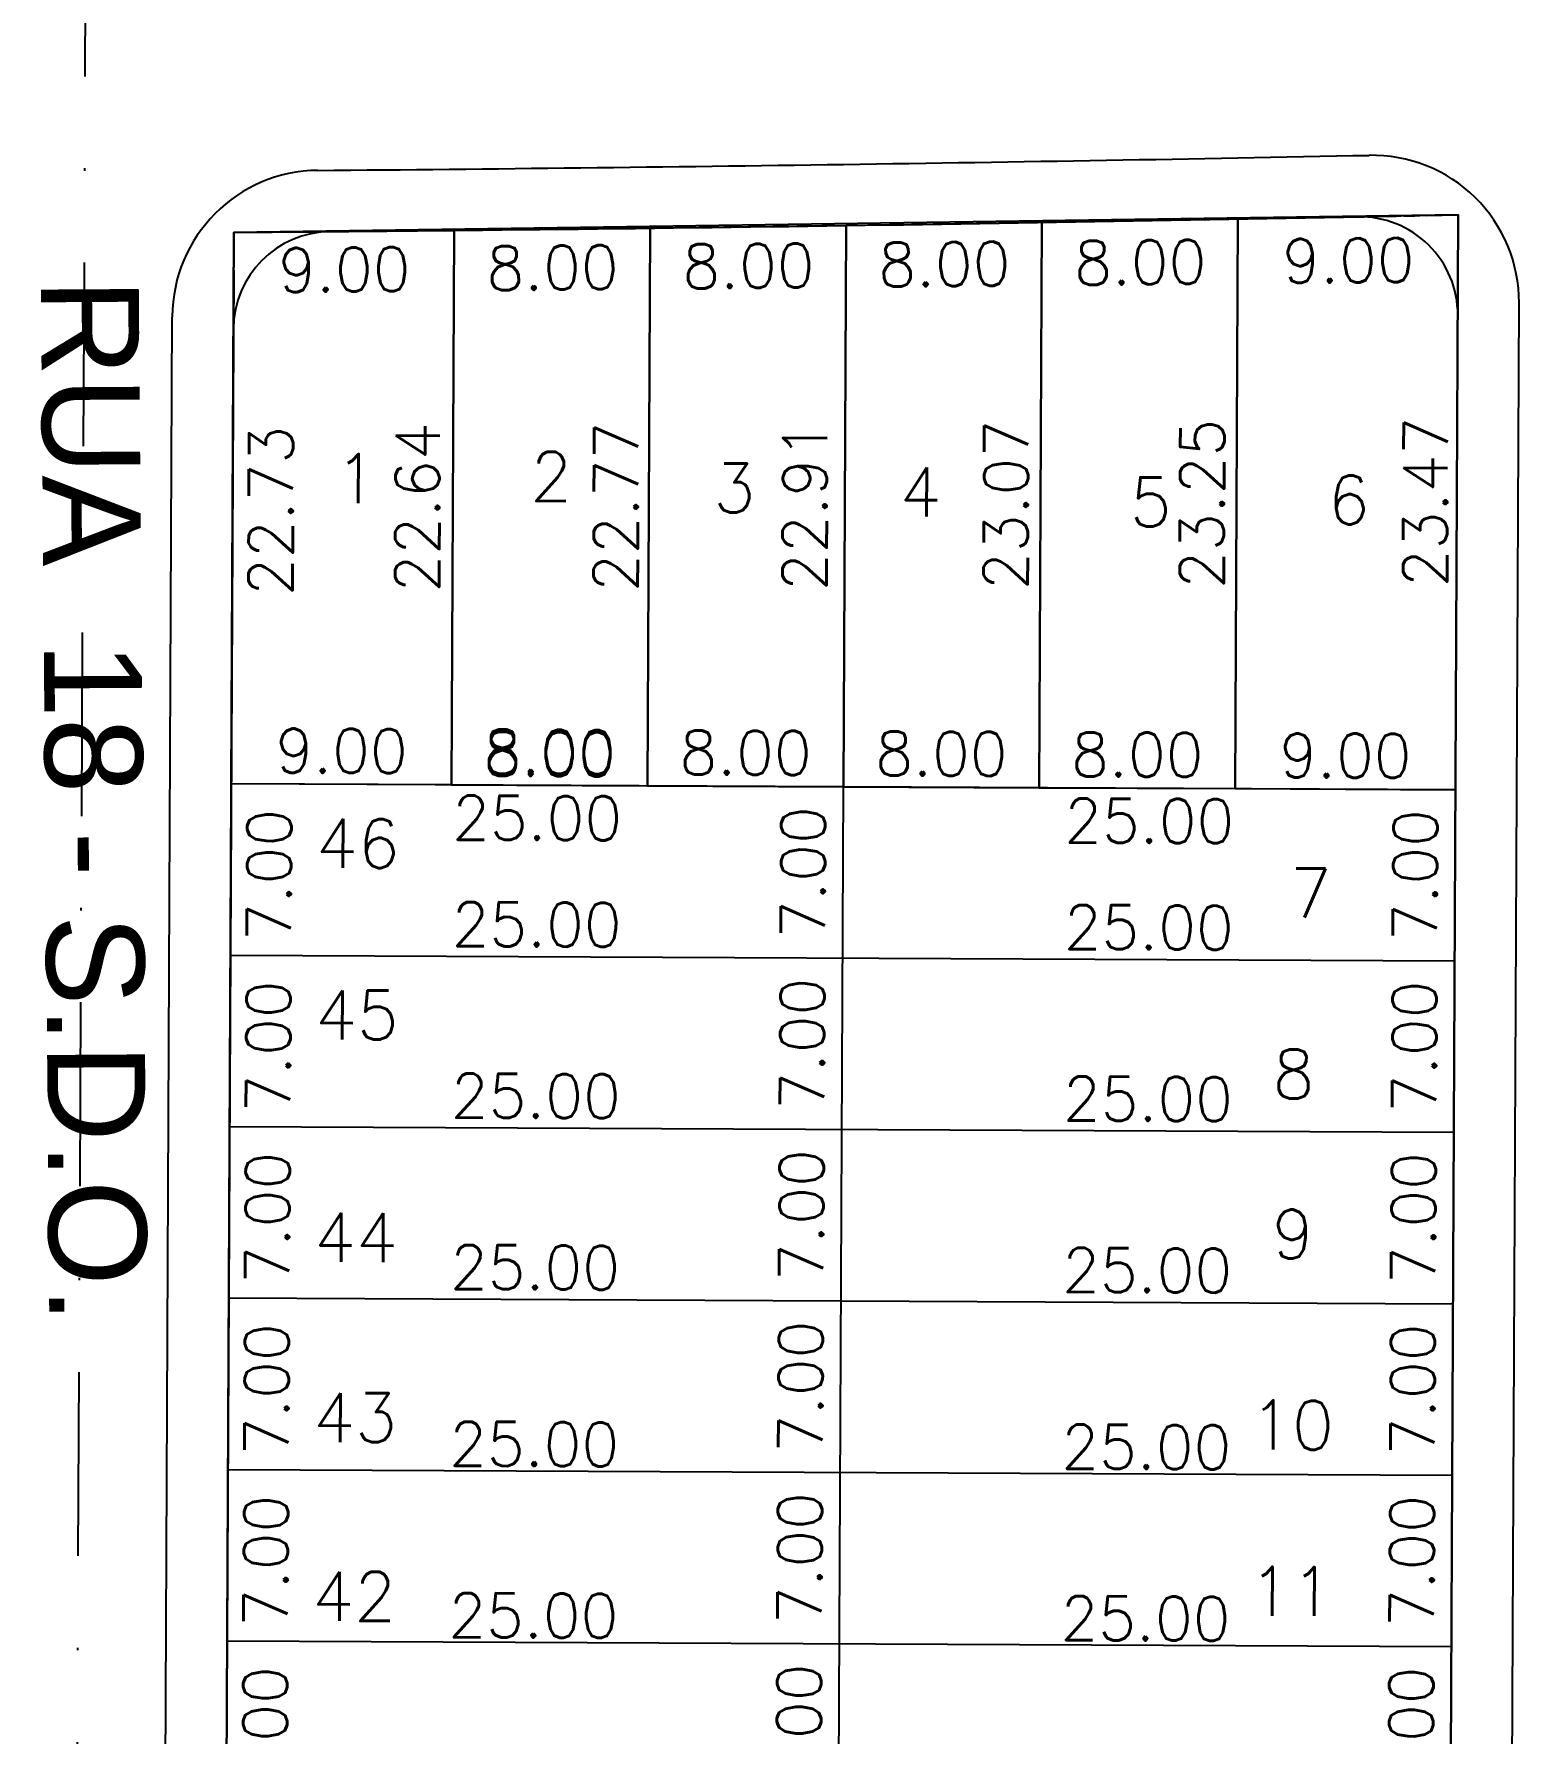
# Model space of a CAD drawing. Header units: millimetres. Extents: x -4430026 to 4783824, y 584 to 9593110.
# Drawn here: x 2733.4 to 2794.1, y 1622.2 to 1691.5 of the extents above; entities that cross this region are included whole.
import ezdxf
from ezdxf.enums import TextEntityAlignment as Align

# ---------------------------------------------------------------- set-up
doc = ezdxf.new("R2010")
doc.units = ezdxf.units.MM
for name, pattern in [('DASHDOT', [1, 0.5, -0.25, 0, -0.25]), ('HIDDEN', [0.375, 0.25, -0.125]), ('HIDDEN2', [0.1875, 0.125, -0.0625])]:
    doc.linetypes.add(name, pattern=pattern)
for name, color, linetype in [('boundary filipe', 6, 'Continuous'), ('BOUNDARY LOTES', 2, 'Continuous'), ('Calçada', 1, 'Continuous'), ('CANTOS', 9, 'HIDDEN'), ('Cota', 8, 'Continuous'), ('COTAS', 8, 'Continuous'), ('curvas', 4, 'Continuous'), ('Lotes', 2, 'Continuous'), ('Nomes de Ruas', 3, 'Continuous'), ('Numero de lotes', 5, 'Continuous'), ('Projeção', 8, 'HIDDEN2'), ('QUADRA', 4, 'Continuous')]:
    doc.layers.add(name, color=color, linetype=linetype)
doc.styles.add('arcad1', font='romans.shx')
doc.styles.add('ARIAL', font='arial.ttf', dxfattribs={"height": 0.25})
doc.styles.add('ROMANS', font='romans.shx')
doc.dimstyles.new('BOLA100', dxfattribs={"dimscale": 0, "dimtxt": 1.9, "dimasz": 0.18, "dimexe": 0.18, "dimexo": 0.063, "dimgap": 0, "dimtad": 1, "dimzin": 4, "dimdsep": 46, "dimtxsty": 'ROMANS', "dimcen": 0.09, "dimse1": 1, "dimse2": 1, "dimsd1": 1, "dimsd2": 1, "dimclrt": 256, "dimaunit": 1, "dimadec": 4, "dimazin": 0, "dimtfac": 1.2, "dimtix": 1, "dimtmove": 2, "dimatfit": 3, "dimfxl": 1, "dimtvp": 2, "dimtolj": 1, "dimtzin": 4, "dimarcsym": 0})
doc.dimstyles.get("Standard").update_dxf_attribs({"dimtxt": 0.18, "dimasz": 0.18, "dimexe": 0.18, "dimexo": 0.0625, "dimgap": 0.09, "dimtad": 0, "dimtih": 1, "dimtoh": 1, "dimdec": 4, "dimzin": 0, "dimdsep": 46, "dimtxsty": 'Standard', "dimcen": 0.09, "dimadec": 0, "dimazin": 0, "dimtfac": 1, "dimtdec": 4, "dimtofl": 0, "dimtmove": 0, "dimatfit": 3, "dimfxl": 1, "dimtolj": 1, "dimtzin": 0, "dimarcsym": 0})

# ---------------------------------------------------------------- blocks, each defined once
blk = doc.blocks.new('*D13707')
at = {"layer": 'DEFPOINTS', "color": 0, "linetype": 'ByBlock'}
for p in [(2735.525, 1693.23), (2734.651, 1508.594), (2734.651, 1508.594)]:
    blk.add_point(p, dxfattribs=at)
at = {"layer": 'COTAS', "linetype": 'ByBlock', "insert": (2733.087, 1600.922), "char_height": 1.9, "attachment_point": 5, "rotation": 89.72858, "style": 'ROMANS'}
blk.add_mtext('\\A1;184.64', dxfattribs=at)
blk = doc.blocks.new('*D10384')
at = {"layer": 'DEFPOINTS', "color": 0}
for p in [(2741.579, 1683.425), (2741.471, 1660.696), (2746.634, 1660.671)]:
    blk.add_point(p, dxfattribs=at)
at = {"layer": 'COTAS', "color": 41, "insert": (2743.088, 1672.053), "char_height": 1.8, "attachment_point": 5, "rotation": 89.72858, "style": 'ROMANS'}
blk.add_mtext('\\A1;22.73', dxfattribs=at)
blk = doc.blocks.new('*D10385')
at = {"layer": 'DEFPOINTS', "color": 0}
for p in [(2741.471, 1660.696), (2741.438, 1653.696), (2746.601, 1653.671)]:
    blk.add_point(p, dxfattribs=at)
at = {"layer": 'COTAS', "color": 41, "insert": (2743.017, 1657.188), "char_height": 1.8, "attachment_point": 5, "rotation": 89.72858, "style": 'ROMANS'}
blk.add_mtext('\\A1;7.00', dxfattribs=at)
blk = doc.blocks.new('*D10386')
at = {"layer": 'DEFPOINTS', "color": 0}
for p in [(2741.438, 1653.696), (2741.405, 1646.696), (2746.567, 1646.671)]:
    blk.add_point(p, dxfattribs=at)
at = {"layer": 'COTAS', "color": 41, "insert": (2742.984, 1650.188), "char_height": 1.8, "attachment_point": 5, "rotation": 89.72858, "style": 'ROMANS'}
blk.add_mtext('\\A1;7.00', dxfattribs=at)
blk = doc.blocks.new('*D10387')
at = {"layer": 'DEFPOINTS', "color": 0}
for p in [(2741.405, 1646.696), (2741.372, 1639.696), (2746.534, 1639.671)]:
    blk.add_point(p, dxfattribs=at)
at = {"layer": 'COTAS', "color": 41, "insert": (2742.951, 1643.188), "char_height": 1.8, "attachment_point": 5, "rotation": 89.72858, "style": 'ROMANS'}
blk.add_mtext('\\A1;7.00', dxfattribs=at)
blk = doc.blocks.new('*D10388')
at = {"layer": 'DEFPOINTS', "color": 0}
for p in [(2741.372, 1639.696), (2741.339, 1632.696), (2746.501, 1632.671)]:
    blk.add_point(p, dxfattribs=at)
at = {"layer": 'COTAS', "color": 41, "insert": (2742.918, 1636.188), "char_height": 1.8, "attachment_point": 5, "rotation": 89.72858, "style": 'ROMANS'}
blk.add_mtext('\\A1;7.00', dxfattribs=at)
blk = doc.blocks.new('*D10389')
at = {"layer": 'DEFPOINTS', "color": 0}
for p in [(2741.339, 1632.696), (2741.306, 1625.696), (2746.468, 1625.671)]:
    blk.add_point(p, dxfattribs=at)
at = {"layer": 'COTAS', "color": 41, "insert": (2742.885, 1629.188), "char_height": 1.8, "attachment_point": 5, "rotation": 89.72858, "style": 'ROMANS'}
blk.add_mtext('\\A1;7.00', dxfattribs=at)
blk = doc.blocks.new('*D10390')
at = {"layer": 'DEFPOINTS', "color": 0}
for p in [(2741.306, 1625.696), (2741.272, 1618.696), (2746.435, 1618.672)]:
    blk.add_point(p, dxfattribs=at)
at = {"layer": 'COTAS', "color": 41, "insert": (2742.851, 1622.189), "char_height": 1.8, "attachment_point": 5, "rotation": 89.72858, "style": 'ROMANS'}
blk.add_mtext('\\A1;7.00', dxfattribs=at)
blk = doc.blocks.new('*D10403')
at = {"layer": 'DEFPOINTS', "color": 0}
for p in [(2766.554, 1683.703), (2766.472, 1660.791), (2768.44, 1660.781)]:
    blk.add_point(p, dxfattribs=at)
at = {"layer": 'COTAS', "color": 41, "insert": (2764.895, 1672.254), "char_height": 1.8, "attachment_point": 5, "rotation": 89.72858, "style": 'ROMANS'}
blk.add_mtext('\\A1;22.91', dxfattribs=at)
blk = doc.blocks.new('*D10404')
at = {"layer": 'DEFPOINTS', "color": 0}
for p in [(2766.472, 1660.791), (2766.439, 1653.791), (2768.407, 1653.781)]:
    blk.add_point(p, dxfattribs=at)
at = {"layer": 'COTAS', "color": 41, "insert": (2764.824, 1657.298), "char_height": 1.8, "attachment_point": 5, "rotation": 89.72858, "style": 'ROMANS'}
blk.add_mtext('\\A1;7.00', dxfattribs=at)
blk = doc.blocks.new('*D10405')
at = {"layer": 'DEFPOINTS', "color": 0}
for p in [(2766.439, 1653.791), (2766.406, 1646.791), (2768.374, 1646.781)]:
    blk.add_point(p, dxfattribs=at)
at = {"layer": 'COTAS', "color": 41, "insert": (2764.791, 1650.298), "char_height": 1.8, "attachment_point": 5, "rotation": 89.72858, "style": 'ROMANS'}
blk.add_mtext('\\A1;7.00', dxfattribs=at)
blk = doc.blocks.new('*D10406')
at = {"layer": 'DEFPOINTS', "color": 0}
for p in [(2766.406, 1646.791), (2766.373, 1639.791), (2768.341, 1639.781)]:
    blk.add_point(p, dxfattribs=at)
at = {"layer": 'COTAS', "color": 41, "insert": (2764.758, 1643.298), "char_height": 1.8, "attachment_point": 5, "rotation": 89.72858, "style": 'ROMANS'}
blk.add_mtext('\\A1;7.00', dxfattribs=at)
blk = doc.blocks.new('*D10407')
at = {"layer": 'DEFPOINTS', "color": 0}
for p in [(2766.373, 1639.791), (2766.339, 1632.791), (2768.308, 1632.782)]:
    blk.add_point(p, dxfattribs=at)
at = {"layer": 'COTAS', "color": 41, "insert": (2764.724, 1636.299), "char_height": 1.8, "attachment_point": 5, "rotation": 89.72858, "style": 'ROMANS'}
blk.add_mtext('\\A1;7.00', dxfattribs=at)
blk = doc.blocks.new('*D10408')
at = {"layer": 'DEFPOINTS', "color": 0}
for p in [(2766.339, 1632.791), (2766.306, 1625.791), (2768.275, 1625.782)]:
    blk.add_point(p, dxfattribs=at)
at = {"layer": 'COTAS', "color": 41, "insert": (2764.691, 1629.299), "char_height": 1.8, "attachment_point": 5, "rotation": 89.72858, "style": 'ROMANS'}
blk.add_mtext('\\A1;7.00', dxfattribs=at)
blk = doc.blocks.new('*D10409')
at = {"layer": 'DEFPOINTS', "color": 0}
for p in [(2766.306, 1625.791), (2766.273, 1618.791), (2768.241, 1618.782)]:
    blk.add_point(p, dxfattribs=at)
at = {"layer": 'COTAS', "color": 41, "insert": (2764.658, 1622.299), "char_height": 1.8, "attachment_point": 5, "rotation": 89.72858, "style": 'ROMANS'}
blk.add_mtext('\\A1;7.00', dxfattribs=at)
blk = doc.blocks.new('*D10422')
at = {"layer": 'DEFPOINTS', "color": 0}
for p in [(2791.472, 1660.672), (2791.439, 1653.672), (2793.407, 1653.663)]:
    blk.add_point(p, dxfattribs=at)
at = {"layer": 'COTAS', "color": 41, "insert": (2789.824, 1657.18), "char_height": 1.8, "attachment_point": 5, "rotation": 89.72858, "style": 'ROMANS'}
blk.add_mtext('\\A1;7.00', dxfattribs=at)
blk = doc.blocks.new('*D10423')
at = {"layer": 'DEFPOINTS', "color": 0}
for p in [(2791.439, 1653.672), (2791.405, 1646.672), (2793.374, 1646.663)]:
    blk.add_point(p, dxfattribs=at)
at = {"layer": 'COTAS', "color": 41, "insert": (2789.79, 1650.18), "char_height": 1.8, "attachment_point": 5, "rotation": 89.72858, "style": 'ROMANS'}
blk.add_mtext('\\A1;7.00', dxfattribs=at)
blk = doc.blocks.new('*D10424')
at = {"layer": 'DEFPOINTS', "color": 0}
for p in [(2791.405, 1646.672), (2791.372, 1639.672), (2793.341, 1639.663)]:
    blk.add_point(p, dxfattribs=at)
at = {"layer": 'COTAS', "color": 41, "insert": (2789.757, 1643.18), "char_height": 1.8, "attachment_point": 5, "rotation": 89.72858, "style": 'ROMANS'}
blk.add_mtext('\\A1;7.00', dxfattribs=at)
blk = doc.blocks.new('*D10425')
at = {"layer": 'DEFPOINTS', "color": 0}
for p in [(2791.372, 1639.672), (2791.339, 1632.672), (2793.307, 1632.663)]:
    blk.add_point(p, dxfattribs=at)
at = {"layer": 'COTAS', "color": 41, "insert": (2789.724, 1636.18), "char_height": 1.8, "attachment_point": 5, "rotation": 89.72858, "style": 'ROMANS'}
blk.add_mtext('\\A1;7.00', dxfattribs=at)
blk = doc.blocks.new('*D10426')
at = {"layer": 'DEFPOINTS', "color": 0}
for p in [(2791.339, 1632.672), (2791.306, 1625.673), (2793.274, 1625.663)]:
    blk.add_point(p, dxfattribs=at)
at = {"layer": 'COTAS', "color": 41, "insert": (2789.691, 1629.18), "char_height": 1.8, "attachment_point": 5, "rotation": 89.72858, "style": 'ROMANS'}
blk.add_mtext('\\A1;7.00', dxfattribs=at)
blk = doc.blocks.new('*D10427')
at = {"layer": 'DEFPOINTS', "color": 0}
for p in [(2791.306, 1625.673), (2791.273, 1618.673), (2793.241, 1618.663)]:
    blk.add_point(p, dxfattribs=at)
at = {"layer": 'COTAS', "color": 41, "insert": (2789.658, 1622.18), "char_height": 1.8, "attachment_point": 5, "rotation": 89.72858, "style": 'ROMANS'}
blk.add_mtext('\\A1;7.00', dxfattribs=at)
blk = doc.blocks.new('*D9204')
at = {"layer": 'DEFPOINTS', "color": 0}
for p in [(2750.579, 1683.506), (2750.472, 1660.866), (2752.622, 1660.856)]:
    blk.add_point(p, dxfattribs=at)
at = {"layer": 'COTAS', "color": 41, "insert": (2749.076, 1672.193), "char_height": 1.8, "attachment_point": 5, "rotation": 89.72858, "style": 'ROMANS'}
blk.add_mtext('\\A1;22.64', dxfattribs=at)
blk = doc.blocks.new('*D9205')
at = {"layer": 'DEFPOINTS', "color": 0}
for p in [(2758.58, 1683.596), (2758.472, 1660.828), (2760.729, 1660.818)]:
    blk.add_point(p, dxfattribs=at)
at = {"layer": 'COTAS', "color": 41, "insert": (2757.183, 1672.219), "char_height": 1.8, "attachment_point": 5, "rotation": 89.72858, "style": 'ROMANS'}
blk.add_mtext('\\A1;22.77', dxfattribs=at)
blk = doc.blocks.new('*D9206')
at = {"layer": 'DEFPOINTS', "color": 0}
for p in [(2774.581, 1683.826), (2774.472, 1660.753), (2776.658, 1660.742)]:
    blk.add_point(p, dxfattribs=at)
at = {"layer": 'COTAS', "color": 41, "insert": (2773.112, 1672.296), "char_height": 1.8, "attachment_point": 5, "rotation": 89.72858, "style": 'ROMANS'}
blk.add_mtext('\\A1;23.07', dxfattribs=at)
blk = doc.blocks.new('*D9207')
at = {"layer": 'DEFPOINTS', "color": 0}
for p in [(2782.582, 1683.966), (2782.472, 1660.715), (2784.665, 1660.704)]:
    blk.add_point(p, dxfattribs=at)
at = {"layer": 'COTAS', "color": 41, "insert": (2781.12, 1672.347), "char_height": 1.8, "attachment_point": 5, "rotation": 89.72858, "style": 'ROMANS'}
blk.add_mtext('\\A1;23.25', dxfattribs=at)
blk = doc.blocks.new('*D9208')
at = {"layer": 'DEFPOINTS', "color": 0}
for p in [(2791.397, 1684.144), (2791.286, 1660.673), (2793.786, 1660.661)]:
    blk.add_point(p, dxfattribs=at)
at = {"layer": 'COTAS', "color": 41, "insert": (2790.242, 1672.414), "char_height": 1.8, "attachment_point": 5, "rotation": 89.72858, "style": 'ROMANS'}
blk.add_mtext('\\A1;23.47', dxfattribs=at)
blk = doc.blocks.new('*D9209')
at = {"layer": 'DEFPOINTS', "color": 0}
for p in [(2741.472, 1660.909), (2750.472, 1660.866), (2750.462, 1658.635)]:
    blk.add_point(p, dxfattribs=at)
at = {"layer": 'COTAS', "color": 41, "insert": (2745.979, 1662.256), "char_height": 1.8, "attachment_point": 5, "rotation": 359.72858, "style": 'ROMANS'}
blk.add_mtext('\\A1;9.00', dxfattribs=at)
blk = doc.blocks.new('*D9210')
at = {"layer": 'DEFPOINTS', "color": 0}
for p in [(2750.472, 1660.866), (2758.472, 1660.828), (2758.462, 1658.597)]:
    blk.add_point(p, dxfattribs=at)
at = {"layer": 'COTAS', "color": 41, "insert": (2754.479, 1662.216), "char_height": 1.8, "attachment_point": 5, "rotation": 359.72858, "style": 'ROMANS'}
blk.add_mtext('\\A1;8.00', dxfattribs=at)
blk = doc.blocks.new('*D9211')
at = {"layer": 'DEFPOINTS', "color": 0}
for p in [(2758.472, 1660.828), (2766.472, 1660.791), (2766.461, 1658.559)]:
    blk.add_point(p, dxfattribs=at)
at = {"layer": 'COTAS', "color": 41, "insert": (2762.479, 1662.178), "char_height": 1.8, "attachment_point": 5, "rotation": 359.72858, "style": 'ROMANS'}
blk.add_mtext('\\A1;8.00', dxfattribs=at)
blk = doc.blocks.new('*D9212')
at = {"layer": 'DEFPOINTS', "color": 0}
for p in [(2766.472, 1660.791), (2774.472, 1660.753), (2774.461, 1658.522)]:
    blk.add_point(p, dxfattribs=at)
at = {"layer": 'COTAS', "color": 41, "insert": (2770.478, 1662.14), "char_height": 1.8, "attachment_point": 5, "rotation": 359.72858, "style": 'ROMANS'}
blk.add_mtext('\\A1;8.00', dxfattribs=at)
blk = doc.blocks.new('*D9213')
at = {"layer": 'DEFPOINTS', "color": 0}
for p in [(2774.472, 1660.753), (2782.472, 1660.715), (2782.461, 1658.484)]:
    blk.add_point(p, dxfattribs=at)
at = {"layer": 'COTAS', "color": 41, "insert": (2778.478, 1662.103), "char_height": 1.8, "attachment_point": 5, "rotation": 359.72858, "style": 'ROMANS'}
blk.add_mtext('\\A1;8.00', dxfattribs=at)
blk = doc.blocks.new('*D9214')
at = {"layer": 'DEFPOINTS', "color": 0}
for p in [(2782.472, 1660.715), (2791.472, 1660.672), (2791.461, 1658.441)]:
    blk.add_point(p, dxfattribs=at)
at = {"layer": 'COTAS', "color": 41, "insert": (2786.978, 1662.062), "char_height": 1.8, "attachment_point": 5, "rotation": 359.72858, "style": 'ROMANS'}
blk.add_mtext('\\A1;9.00', dxfattribs=at)
blk = doc.blocks.new('*D9215')
at = {"layer": 'DEFPOINTS', "color": 0}
for p in [(2750.579, 1683.506), (2741.579, 1683.425), (2750.626, 1678.347)]:
    blk.add_point(p, dxfattribs=at)
at = {"layer": 'COTAS', "color": 41, "insert": (2746.093, 1681.906), "char_height": 1.8, "attachment_point": 5, "rotation": 0.51811, "style": 'ROMANS'}
blk.add_mtext('\\A1;9.00', dxfattribs=at)
blk = doc.blocks.new('*D9216')
at = {"layer": 'DEFPOINTS', "color": 0}
for p in [(2750.579, 1683.506), (2758.58, 1683.596), (2758.627, 1678.419)]:
    blk.add_point(p, dxfattribs=at)
at = {"layer": 'COTAS', "color": 41, "insert": (2754.594, 1681.983), "char_height": 1.8, "attachment_point": 5, "rotation": 0.51811, "style": 'ROMANS'}
blk.add_mtext('\\A1;8.00', dxfattribs=at)
blk = doc.blocks.new('*D9217')
at = {"layer": 'DEFPOINTS', "color": 0}
for p in [(2758.58, 1683.596), (2766.58, 1683.558), (2766.626, 1678.492)]:
    blk.add_point(p, dxfattribs=at)
at = {"layer": 'COTAS', "color": 41, "insert": (2762.594, 1682.055), "char_height": 1.8, "attachment_point": 5, "rotation": 0.51811, "style": 'ROMANS'}
blk.add_mtext('\\A1;8.00', dxfattribs=at)
blk = doc.blocks.new('*D9218')
at = {"layer": 'DEFPOINTS', "color": 0}
for p in [(2766.58, 1683.558), (2774.581, 1683.826), (2774.629, 1678.564)]:
    blk.add_point(p, dxfattribs=at)
at = {"layer": 'COTAS', "color": 41, "insert": (2770.595, 1682.128), "char_height": 1.8, "attachment_point": 5, "rotation": 0.51811, "style": 'ROMANS'}
blk.add_mtext('\\A1;8.00', dxfattribs=at)
blk = doc.blocks.new('*D9219')
at = {"layer": 'DEFPOINTS', "color": 0}
for p in [(2774.581, 1683.826), (2782.582, 1683.966), (2782.63, 1678.636)]:
    blk.add_point(p, dxfattribs=at)
at = {"layer": 'COTAS', "color": 41, "insert": (2778.597, 1682.2), "char_height": 1.8, "attachment_point": 5, "rotation": 0.51811, "style": 'ROMANS'}
blk.add_mtext('\\A1;8.00', dxfattribs=at)
blk = doc.blocks.new('*D9220')
at = {"layer": 'DEFPOINTS', "color": 0}
for p in [(2791.583, 1684.143), (2782.582, 1683.966), (2791.632, 1678.718)]:
    blk.add_point(p, dxfattribs=at)
at = {"layer": 'COTAS', "color": 41, "insert": (2787.099, 1682.277), "char_height": 1.8, "attachment_point": 5, "rotation": 0.51811, "style": 'ROMANS'}
blk.add_mtext('\\A1;9.00', dxfattribs=at)
blk = doc.blocks.new('*D9238')
at = {"layer": 'DEFPOINTS', "color": 0}
for p in [(2750.472, 1660.866), (2758.472, 1660.828), (2758.461, 1658.506)]:
    blk.add_point(p, dxfattribs=at)
at = {"layer": 'COTAS', "color": 41, "insert": (2754.478, 1662.125), "char_height": 1.8, "attachment_point": 5, "rotation": 359.72858, "style": 'ROMANS'}
blk.add_mtext('\\A1;8.00', dxfattribs=at)
blk = doc.blocks.new('*D9241')
at = {"layer": 'DEFPOINTS', "color": 0}
for p in [(2741.302, 1624.891), (2766.301, 1624.772), (2766.294, 1623.297)]:
    blk.add_point(p, dxfattribs=at)
at = {"layer": 'Cota', "color": 41, "insert": (2753.812, 1626.956), "char_height": 1.8, "attachment_point": 5, "rotation": 359.72858, "style": 'ROMANS'}
blk.add_mtext('\\A1;25.00', dxfattribs=at)
blk = doc.blocks.new('*D9242')
at = {"layer": 'DEFPOINTS', "color": 0}
for p in [(2766.301, 1624.772), (2791.301, 1624.654), (2791.294, 1623.178)]:
    blk.add_point(p, dxfattribs=at)
at = {"layer": 'Cota', "color": 41, "insert": (2778.811, 1626.837), "char_height": 1.8, "attachment_point": 5, "rotation": 359.72858, "style": 'ROMANS'}
blk.add_mtext('\\A1;25.00', dxfattribs=at)
blk = doc.blocks.new('*D9243')
at = {"layer": 'DEFPOINTS', "color": 0}
for p in [(2741.335, 1631.891), (2766.335, 1631.772), (2766.328, 1630.297)]:
    blk.add_point(p, dxfattribs=at)
at = {"layer": 'Cota', "color": 41, "insert": (2753.845, 1633.956), "char_height": 1.8, "attachment_point": 5, "rotation": 359.72858, "style": 'ROMANS'}
blk.add_mtext('\\A1;25.00', dxfattribs=at)
blk = doc.blocks.new('*D9244')
at = {"layer": 'DEFPOINTS', "color": 0}
for p in [(2766.335, 1631.772), (2791.334, 1631.654), (2791.327, 1630.178)]:
    blk.add_point(p, dxfattribs=at)
at = {"layer": 'Cota', "color": 41, "insert": (2778.845, 1633.837), "char_height": 1.8, "attachment_point": 5, "rotation": 359.72858, "style": 'ROMANS'}
blk.add_mtext('\\A1;25.00', dxfattribs=at)
blk = doc.blocks.new('*D9245')
at = {"layer": 'DEFPOINTS', "color": 0}
for p in [(2741.369, 1639.104), (2766.369, 1638.986), (2766.362, 1637.51)]:
    blk.add_point(p, dxfattribs=at)
at = {"layer": 'Cota', "color": 41, "insert": (2753.879, 1641.169), "char_height": 1.8, "attachment_point": 5, "rotation": 359.72858, "style": 'ROMANS'}
blk.add_mtext('\\A1;25.00', dxfattribs=at)
blk = doc.blocks.new('*D9246')
at = {"layer": 'DEFPOINTS', "color": 0}
for p in [(2766.369, 1638.986), (2791.368, 1638.867), (2791.361, 1637.391)]:
    blk.add_point(p, dxfattribs=at)
at = {"layer": 'Cota', "color": 41, "insert": (2778.879, 1641.051), "char_height": 1.8, "attachment_point": 5, "rotation": 359.72858, "style": 'ROMANS'}
blk.add_mtext('\\A1;25.00', dxfattribs=at)
blk = doc.blocks.new('*D9247')
at = {"layer": 'DEFPOINTS', "color": 0}
for p in [(2741.402, 1646.104), (2766.402, 1645.986), (2766.395, 1644.51)]:
    blk.add_point(p, dxfattribs=at)
at = {"layer": 'Cota', "color": 41, "insert": (2753.912, 1648.169), "char_height": 1.8, "attachment_point": 5, "rotation": 359.72858, "style": 'ROMANS'}
blk.add_mtext('\\A1;25.00', dxfattribs=at)
blk = doc.blocks.new('*D9248')
at = {"layer": 'DEFPOINTS', "color": 0}
for p in [(2766.402, 1645.986), (2791.402, 1645.867), (2791.395, 1644.391)]:
    blk.add_point(p, dxfattribs=at)
at = {"layer": 'Cota', "color": 41, "insert": (2778.912, 1648.051), "char_height": 1.8, "attachment_point": 5, "rotation": 359.72858, "style": 'ROMANS'}
blk.add_mtext('\\A1;25.00', dxfattribs=at)
blk = doc.blocks.new('*D9249')
at = {"layer": 'DEFPOINTS', "color": 0}
for p in [(2741.435, 1653.104), (2766.435, 1652.986), (2766.428, 1651.51)]:
    blk.add_point(p, dxfattribs=at)
at = {"layer": 'Cota', "color": 41, "insert": (2753.945, 1655.169), "char_height": 1.8, "attachment_point": 5, "rotation": 359.72858, "style": 'ROMANS'}
blk.add_mtext('\\A1;25.00', dxfattribs=at)
blk = doc.blocks.new('*D9250')
at = {"layer": 'DEFPOINTS', "color": 0}
for p in [(2766.435, 1652.986), (2791.435, 1652.867), (2791.428, 1651.391)]:
    blk.add_point(p, dxfattribs=at)
at = {"layer": 'Cota', "color": 41, "insert": (2778.945, 1655.05), "char_height": 1.8, "attachment_point": 5, "rotation": 359.72858, "style": 'ROMANS'}
blk.add_mtext('\\A1;25.00', dxfattribs=at)
blk = doc.blocks.new('*D9251')
at = {"layer": 'DEFPOINTS', "color": 0}
for p in [(2741.456, 1657.451), (2766.456, 1657.333), (2766.449, 1655.857)]:
    blk.add_point(p, dxfattribs=at)
at = {"layer": 'Cota', "color": 41, "insert": (2753.966, 1659.516), "char_height": 1.8, "attachment_point": 5, "rotation": 359.72858, "style": 'ROMANS'}
blk.add_mtext('\\A1;25.00', dxfattribs=at)
blk = doc.blocks.new('*D9252')
at = {"layer": 'DEFPOINTS', "color": 0}
for p in [(2766.456, 1657.333), (2791.455, 1657.215), (2791.448, 1655.739)]:
    blk.add_point(p, dxfattribs=at)
at = {"layer": 'Cota', "color": 41, "insert": (2778.966, 1659.398), "char_height": 1.8, "attachment_point": 5, "rotation": 359.72858, "style": 'ROMANS'}
blk.add_mtext('\\A1;25.00', dxfattribs=at)

msp = doc.modelspace()

# ---------------------------------------------------------------- linework, layer by layer
at = {"layer": 'boundary filipe', "linetype": 'ByBlock'}
for p, q in [((2790.783, 1515.227, 2.439), (2791.576, 1682.595, 2.439)), ((2741.572, 1681.877, 2.439), (2740.78, 1514.752, 2.439))]:
    msp.add_line(p, q, dxfattribs=at)
at = {"layer": 'boundary filipe', "elevation": 2.439}
msp.add_lwpolyline([(2740.78, 1514.752), (2790.783, 1515.227), (2791.583, 1684.143), (2741.579, 1683.425), (2740.78, 1514.752)], dxfattribs=at)
at = {"layer": 'BOUNDARY LOTES', "elevation": 2.439}
for points in [[(2791.583, 1684.143), (2782.582, 1683.966), (2782.472, 1660.715), (2791.472, 1660.672)], [(2741.579, 1683.425), (2750.579, 1683.506), (2750.472, 1660.866), (2741.472, 1660.909)], [(2758.58, 1683.596), (2750.579, 1683.506), (2750.472, 1660.866), (2758.472, 1660.828)], [(2766.582, 1683.703), (2758.58, 1683.596), (2758.472, 1660.828), (2766.474, 1660.791)], [(2774.581, 1683.826), (2766.582, 1683.703), (2766.472, 1660.791), (2774.472, 1660.753)], [(2782.582, 1683.966), (2774.581, 1683.826), (2774.472, 1660.753), (2782.472, 1660.715)]]:
    msp.add_lwpolyline(points, close=True, dxfattribs=at)
at = {"layer": 'Calçada'}
for p, q in [((2746.317, 1685.965, 2.439), (2746.317, 1685.965, 2.439)), ((2738.297, 1518.314, 2.439), (2739.063, 1679.982, 2.439)), ((2793.299, 1518.666, 2.439), (2794.066, 1680.543, 2.439))]:
    msp.add_line(p, q, dxfattribs=at)
for centre, radius, start, end in [((2711.259, 5534.043, 2.439), 3848.238, 270.502525, 271.141868), ((2788.066, 1680.571, 2.439), 6, 359.72858, 91.14187), ((2745.063, 1679.954, 2.439), 6, 90.50253, 179.72858)]:
    msp.add_arc(centre, radius, start, end, dxfattribs=at)
at = {"layer": 'CANTOS', "ltscale": 2.5}
for p, q in [((2791.564, 1680.042, 2.439), (2791.583, 1684.143, 2.439)), ((2741.56, 1679.477, 2.439), (2741.579, 1683.425, 2.439))]:
    msp.add_line(p, q, dxfattribs=at)
for start, end in [(271.134251, 271.195246), (270.451147, 270.509857)]:
    msp.add_arc((2711.259, 5534.043, 2.439), 3850.738, start, end, dxfattribs=at)
at = {"layer": 'curvas'}
for centre, start, end in [((2745.56, 1679.458, 2.439), 90.50986, 179.72858), ((2787.564, 1680.061, 2.439), 359.72858, 91.13425)]:
    msp.add_arc(centre, 4, start, end, dxfattribs=at)
at = {"layer": 'Lotes'}
for p, q in [((2750.472, 1660.866, 2.439), (2750.579, 1683.506, 2.439)), ((2758.472, 1660.828, 2.439), (2758.58, 1683.596, 2.439)), ((2765.781, 1514.99, 2.439), (2766.581, 1683.703, 2.439)), ((2774.472, 1660.753, 2.439), (2774.581, 1683.826, 2.439)), ((2782.472, 1660.715, 2.439), (2782.582, 1683.966, 2.439)), ((2791.472, 1660.672, 2.439), (2741.472, 1660.909, 2.439)), ((2791.439, 1653.672, 2.439), (2741.439, 1653.909, 2.439)), ((2791.405, 1646.672, 2.439), (2741.406, 1646.909, 2.439)), ((2791.372, 1639.672, 2.439), (2741.373, 1639.909, 2.439)), ((2791.339, 1632.672, 2.439), (2741.34, 1632.909, 2.439)), ((2791.306, 1625.673, 2.439), (2741.307, 1625.909, 2.439))]:
    msp.add_line(p, q, dxfattribs=at)
at = {"layer": 'Projeção', "linetype": 'DASHDOT', "ltscale": 15}
msp.add_line((2734.651, 1508.594, 2.439), (2736.793, 1960.841, 2.439), dxfattribs=at)
at = {"layer": 'QUADRA'}
msp.add_line((2746.34, 1683.465, 2.439), (2746.34, 1683.465, 2.439), dxfattribs=at)
at = {"layer": 'QUADRA', "elevation": 2.439}
msp.add_lwpolyline([(2740.78, 1514.752), (2741.579, 1683.425, 0.003247), (2791.583, 1684.143), (2790.783, 1515.227), (2740.78, 1514.752)], format="xyb", dxfattribs=at)

# ---------------------------------------------------------------- texts
at = {"layer": 'Nomes de Ruas', "style": 'ARIAL', "oblique": 0.09441, "width": 0.996619}
msp.add_text('RUA  18 - S.D.O.', height=3.99924, rotation=270.46621, dxfattribs=at).set_placement((2733.694, 1681.544, 2.439))
msp.add_text('RUA  18 - S.D.O.', height=3.99924, rotation=270.46621, dxfattribs=at).set_placement((2733.694, 1681.544, 2.439))
at = {"layer": 'Numero de lotes', "style": 'arcad1'}
for s, p in [('2', (2754.542, 1673.459, 2.439)), ('1', (2746.579, 1673.376, 2.439)), ('3', (2762.02, 1672.985, 2.439)), ('4', (2769.62, 1672.828, 2.439)), ('5', (2779.028, 1672.419, 2.439)), ('6', (2787.112, 1672.501, 2.439)), ('46', (2746.639, 1658.474, 2.439)), ('7', (2785.561, 1656.456, 2.439)), ('45', (2746.605, 1651.474, 2.439)), ('8', (2784.862, 1649.065, 2.439)), ('44', (2746.562, 1642.395, 2.439)), ('9', (2784.831, 1642.527, 2.439)), ('43', (2746.528, 1635.038, 2.439)), ('10', (2784.794, 1634.732, 2.439)), ('42', (2746.493, 1627.741, 2.439)), ('11', (2784.762, 1627.943, 2.439))]:
    msp.add_text(s, height=2, rotation=359.72858, dxfattribs=at).set_placement(p, align=Align.MIDDLE_CENTER)

# ---------------------------------------------------------------- dimensions: what is measured, and where the dimension line sits
at = {"layer": 'Cota'}
for p1, p2, picture, middle in [((2741.456, 1657.451, 2.439), (2766.456, 1657.333, 2.439), '*D9251', (2753.966, 1659.516, 2.439)), ((2741.435, 1653.104, 2.439), (2766.435, 1652.986, 2.439), '*D9249', (2753.945, 1655.169, 2.439)), ((2741.402, 1646.104, 2.439), (2766.402, 1645.986, 2.439), '*D9247', (2753.912, 1648.169, 2.439)), ((2741.369, 1639.104, 2.439), (2766.369, 1638.986, 2.439), '*D9245', (2753.879, 1641.169, 2.439)), ((2741.335, 1631.891, 2.439), (2766.335, 1631.772, 2.439), '*D9243', (2753.845, 1633.956, 2.439)), ((2741.302, 1624.891, 2.439), (2766.301, 1624.772, 2.439), '*D9241', (2753.812, 1626.956, 2.439))]:
    dim = msp.add_aligned_dim(p1=p1, p2=p2, distance=-1.476, dimstyle='Standard', override={"dimtxt": 1.8, "dimexo": 0.063, "dimgap": 0, "dimtih": 0, "dimtoh": 0, "dimdec": 2, "dimzin": 4, "dimtxsty": 'ROMANS', "dimse1": 1, "dimse2": 1, "dimsd1": 1, "dimsd2": 1, "dimclrt": 41, "dimtfac": 1.2, "dimtdec": 2, "dimtix": 1, "dimtofl": 1, "dimtmove": 2, "dimfxl": 0.18, "dimfxlon": 1, "dimtvp": 2, "dimtzin": 4}, dxfattribs=at)
    dim.commit()
    dim.dimension.update_dxf_attribs({"geometry": picture, "text_midpoint": middle})
for base, p1, p2, picture, middle in [((2791.448, 1655.739, 2.439), (2766.456, 1657.333, 2.439), (2791.455, 1657.215, 2.439), '*D9252', (2778.966, 1659.398, 2.439)), ((2791.428, 1651.391, 2.439), (2766.435, 1652.986, 2.439), (2791.435, 1652.867, 2.439), '*D9250', (2778.945, 1655.05, 2.439)), ((2791.395, 1644.391, 2.439), (2766.402, 1645.986, 2.439), (2791.402, 1645.867, 2.439), '*D9248', (2778.912, 1648.051, 2.439)), ((2791.361, 1637.391, 2.439), (2766.369, 1638.986, 2.439), (2791.368, 1638.867, 2.439), '*D9246', (2778.879, 1641.051, 2.439)), ((2791.327, 1630.178, 2.439), (2766.335, 1631.772, 2.439), (2791.334, 1631.654, 2.439), '*D9244', (2778.845, 1633.837, 2.439)), ((2791.294, 1623.178, 2.439), (2766.301, 1624.772, 2.439), (2791.301, 1624.654, 2.439), '*D9242', (2778.811, 1626.837, 2.439))]:
    dim = msp.add_linear_dim(base=base, p1=p1, p2=p2, angle=179.72858, dimstyle='Standard', override={"dimtxt": 1.8, "dimexo": 0.063, "dimgap": 0, "dimtih": 0, "dimtoh": 0, "dimdec": 2, "dimzin": 4, "dimtxsty": 'ROMANS', "dimse1": 1, "dimse2": 1, "dimsd1": 1, "dimsd2": 1, "dimclrt": 41, "dimtfac": 1.2, "dimtdec": 2, "dimtix": 1, "dimtofl": 1, "dimtmove": 2, "dimfxl": 0.18, "dimfxlon": 1, "dimtvp": 2, "dimtzin": 4}, dxfattribs=at)
    dim.commit()
    dim.dimension.update_dxf_attribs({"geometry": picture, "text_midpoint": middle})
at = {"layer": 'COTAS', "linetype": 'ByBlock'}
dim = msp.add_linear_dim(base=(2734.651, 1508.594, 2.439), p1=(2735.525, 1693.23, 2.439), p2=(2734.651, 1508.594, 2.439), angle=269.72858, dimstyle='BOLA100', override={"dimscale": 1, "dimfxl": 0.18}, dxfattribs=at)
dim.commit()
dim.dimension.update_dxf_attribs({"geometry": '*D13707', "text_midpoint": (2733.087, 1600.922, 2.439), "dimtype": 161})
at = {"layer": 'COTAS'}
for base, p1, p2, angle, picture, middle in [((2791.632, 1678.718, 2.439), (2782.582, 1683.966, 2.439), (2791.583, 1684.143, 2.439), 180.51811, '*D9220', (2787.099, 1682.277, 2.439)), ((2793.786, 1660.661, 2.439), (2791.397, 1684.144, 2.439), (2791.286, 1660.673, 2.439), 89.72858, '*D9208', (2790.242, 1672.414, 2.439)), ((2752.622, 1660.856, 2.439), (2750.579, 1683.506, 2.439), (2750.472, 1660.866, 2.439), 89.72858, '*D9204', (2749.076, 1672.193, 2.439)), ((2758.627, 1678.419, 2.439), (2750.579, 1683.506, 2.439), (2758.58, 1683.596, 2.439), 180.51811, '*D9216', (2754.594, 1681.983, 2.439)), ((2760.729, 1660.818, 2.439), (2758.58, 1683.596, 2.439), (2758.472, 1660.828, 2.439), 89.72858, '*D9205', (2757.183, 1672.219, 2.439)), ((2766.626, 1678.492, 2.439), (2758.58, 1683.596, 2.439), (2766.58, 1683.558, 2.439), 180.51811, '*D9217', (2762.594, 1682.055, 2.439)), ((2768.44, 1660.781, 2.439), (2766.554, 1683.703, 2.439), (2766.472, 1660.791, 2.439), 89.72858, '*D10403', (2764.895, 1672.254, 2.439)), ((2774.629, 1678.564, 2.439), (2766.58, 1683.558, 2.439), (2774.581, 1683.826, 2.439), 180.51811, '*D9218', (2770.595, 1682.128, 2.439)), ((2776.658, 1660.742, 2.439), (2774.581, 1683.826, 2.439), (2774.472, 1660.753, 2.439), 89.72858, '*D9206', (2773.112, 1672.296, 2.439)), ((2782.63, 1678.636, 2.439), (2774.581, 1683.826, 2.439), (2782.582, 1683.966, 2.439), 180.51811, '*D9219', (2778.597, 1682.2, 2.439)), ((2784.665, 1660.704, 2.439), (2782.582, 1683.966, 2.439), (2782.472, 1660.715, 2.439), 89.72858, '*D9207', (2781.12, 1672.347, 2.439)), ((2746.634, 1660.671, 2.439), (2741.579, 1683.425, 2.439), (2741.471, 1660.696, 2.439), 89.72858, '*D10384', (2743.088, 1672.053, 2.439)), ((2750.462, 1658.635, 2.439), (2741.472, 1660.909, 2.439), (2750.472, 1660.866, 2.439), 359.72858, '*D9209', (2745.979, 1662.256, 2.439)), ((2758.462, 1658.597, 2.439), (2750.472, 1660.866, 2.439), (2758.472, 1660.828, 2.439), 359.72858, '*D9210', (2754.479, 1662.216, 2.439)), ((2766.461, 1658.559, 2.439), (2758.472, 1660.828, 2.439), (2766.472, 1660.791, 2.439), 359.72858, '*D9211', (2762.479, 1662.178, 2.439)), ((2774.461, 1658.522, 2.439), (2766.472, 1660.791, 2.439), (2774.472, 1660.753, 2.439), 359.72858, '*D9212', (2770.478, 1662.14, 2.439)), ((2758.461, 1658.506, 2.439), (2750.472, 1660.866, 2.439), (2758.472, 1660.828, 2.439), 359.72858, '*D9238', (2754.478, 1662.125, 2.439)), ((2782.461, 1658.484, 2.439), (2774.472, 1660.753, 2.439), (2782.472, 1660.715, 2.439), 359.72858, '*D9213', (2778.478, 1662.103, 2.439)), ((2791.461, 1658.441, 2.439), (2782.472, 1660.715, 2.439), (2791.472, 1660.672, 2.439), 359.72858, '*D9214', (2786.978, 1662.062, 2.439)), ((2746.601, 1653.671, 2.439), (2741.471, 1660.696, 2.439), (2741.438, 1653.696, 2.439), 89.72858, '*D10385', (2743.017, 1657.188, 2.439)), ((2768.407, 1653.781, 2.439), (2766.472, 1660.791, 2.439), (2766.439, 1653.791, 2.439), 89.72858, '*D10404', (2764.824, 1657.298, 2.439)), ((2793.407, 1653.663, 2.439), (2791.472, 1660.672, 2.439), (2791.439, 1653.672, 2.439), 89.72858, '*D10422', (2789.824, 1657.18, 2.439)), ((2746.567, 1646.671, 2.439), (2741.438, 1653.696, 2.439), (2741.405, 1646.696, 2.439), 89.72858, '*D10386', (2742.984, 1650.188, 2.439)), ((2768.374, 1646.781, 2.439), (2766.439, 1653.791, 2.439), (2766.406, 1646.791, 2.439), 89.72858, '*D10405', (2764.791, 1650.298, 2.439)), ((2793.374, 1646.663, 2.439), (2791.439, 1653.672, 2.439), (2791.405, 1646.672, 2.439), 89.72858, '*D10423', (2789.79, 1650.18, 2.439)), ((2746.534, 1639.671, 2.439), (2741.405, 1646.696, 2.439), (2741.372, 1639.696, 2.439), 89.72858, '*D10387', (2742.951, 1643.188, 2.439)), ((2768.341, 1639.781, 2.439), (2766.406, 1646.791, 2.439), (2766.373, 1639.791, 2.439), 89.72858, '*D10406', (2764.758, 1643.298, 2.439)), ((2793.341, 1639.663, 2.439), (2791.405, 1646.672, 2.439), (2791.372, 1639.672, 2.439), 89.72858, '*D10424', (2789.757, 1643.18, 2.439)), ((2768.308, 1632.782, 2.439), (2766.373, 1639.791, 2.439), (2766.339, 1632.791, 2.439), 89.72858, '*D10407', (2764.724, 1636.299, 2.439)), ((2746.501, 1632.671, 2.439), (2741.372, 1639.696, 2.439), (2741.339, 1632.696, 2.439), 89.72858, '*D10388', (2742.918, 1636.188, 2.439)), ((2793.307, 1632.663, 2.439), (2791.372, 1639.672, 2.439), (2791.339, 1632.672, 2.439), 89.72858, '*D10425', (2789.724, 1636.18, 2.439)), ((2746.468, 1625.671, 2.439), (2741.339, 1632.696, 2.439), (2741.306, 1625.696, 2.439), 89.72858, '*D10389', (2742.885, 1629.188, 2.439)), ((2768.275, 1625.782, 2.439), (2766.339, 1632.791, 2.439), (2766.306, 1625.791, 2.439), 89.72858, '*D10408', (2764.691, 1629.299, 2.439)), ((2793.274, 1625.663, 2.439), (2791.339, 1632.672, 2.439), (2791.306, 1625.673, 2.439), 89.72858, '*D10426', (2789.691, 1629.18, 2.439)), ((2746.435, 1618.672, 2.439), (2741.306, 1625.696, 2.439), (2741.272, 1618.696, 2.439), 89.72858, '*D10390', (2742.851, 1622.189, 2.439)), ((2768.241, 1618.782, 2.439), (2766.306, 1625.791, 2.439), (2766.273, 1618.791, 2.439), 89.72858, '*D10409', (2764.658, 1622.299, 2.439)), ((2793.241, 1618.663, 2.439), (2791.306, 1625.673, 2.439), (2791.273, 1618.673, 2.439), 89.72858, '*D10427', (2789.658, 1622.18, 2.439))]:
    dim = msp.add_linear_dim(base=base, p1=p1, p2=p2, angle=angle, dimstyle='Standard', override={"dimtxt": 1.8, "dimexo": 0.063, "dimgap": 0, "dimtih": 0, "dimtoh": 0, "dimdec": 2, "dimzin": 4, "dimtxsty": 'ROMANS', "dimse1": 1, "dimse2": 1, "dimsd1": 1, "dimsd2": 1, "dimclrt": 41, "dimtfac": 1.2, "dimtdec": 2, "dimtix": 1, "dimtofl": 1, "dimtmove": 2, "dimfxl": 0.18, "dimfxlon": 1, "dimtvp": 2, "dimtzin": 4}, dxfattribs=at)
    dim.commit()
    dim.dimension.update_dxf_attribs({"geometry": picture, "text_midpoint": middle})
dim = msp.add_aligned_dim(p1=(2741.579, 1683.425, 2.439), p2=(2750.579, 1683.506, 2.439), distance=-5.16, dimstyle='Standard', override={"dimtxt": 1.8, "dimexo": 0.063, "dimgap": 0, "dimtih": 0, "dimtoh": 0, "dimdec": 2, "dimzin": 4, "dimtxsty": 'ROMANS', "dimse1": 1, "dimse2": 1, "dimsd1": 1, "dimsd2": 1, "dimclrt": 41, "dimtfac": 1.2, "dimtdec": 2, "dimtix": 1, "dimtofl": 1, "dimtmove": 2, "dimfxl": 0.18, "dimfxlon": 1, "dimtvp": 2, "dimtzin": 4}, dxfattribs=at)
dim.commit()
dim.dimension.update_dxf_attribs({"geometry": '*D9215', "text_midpoint": (2746.093, 1681.906, 2.439)})

doc.saveas('drawing.dxf')
